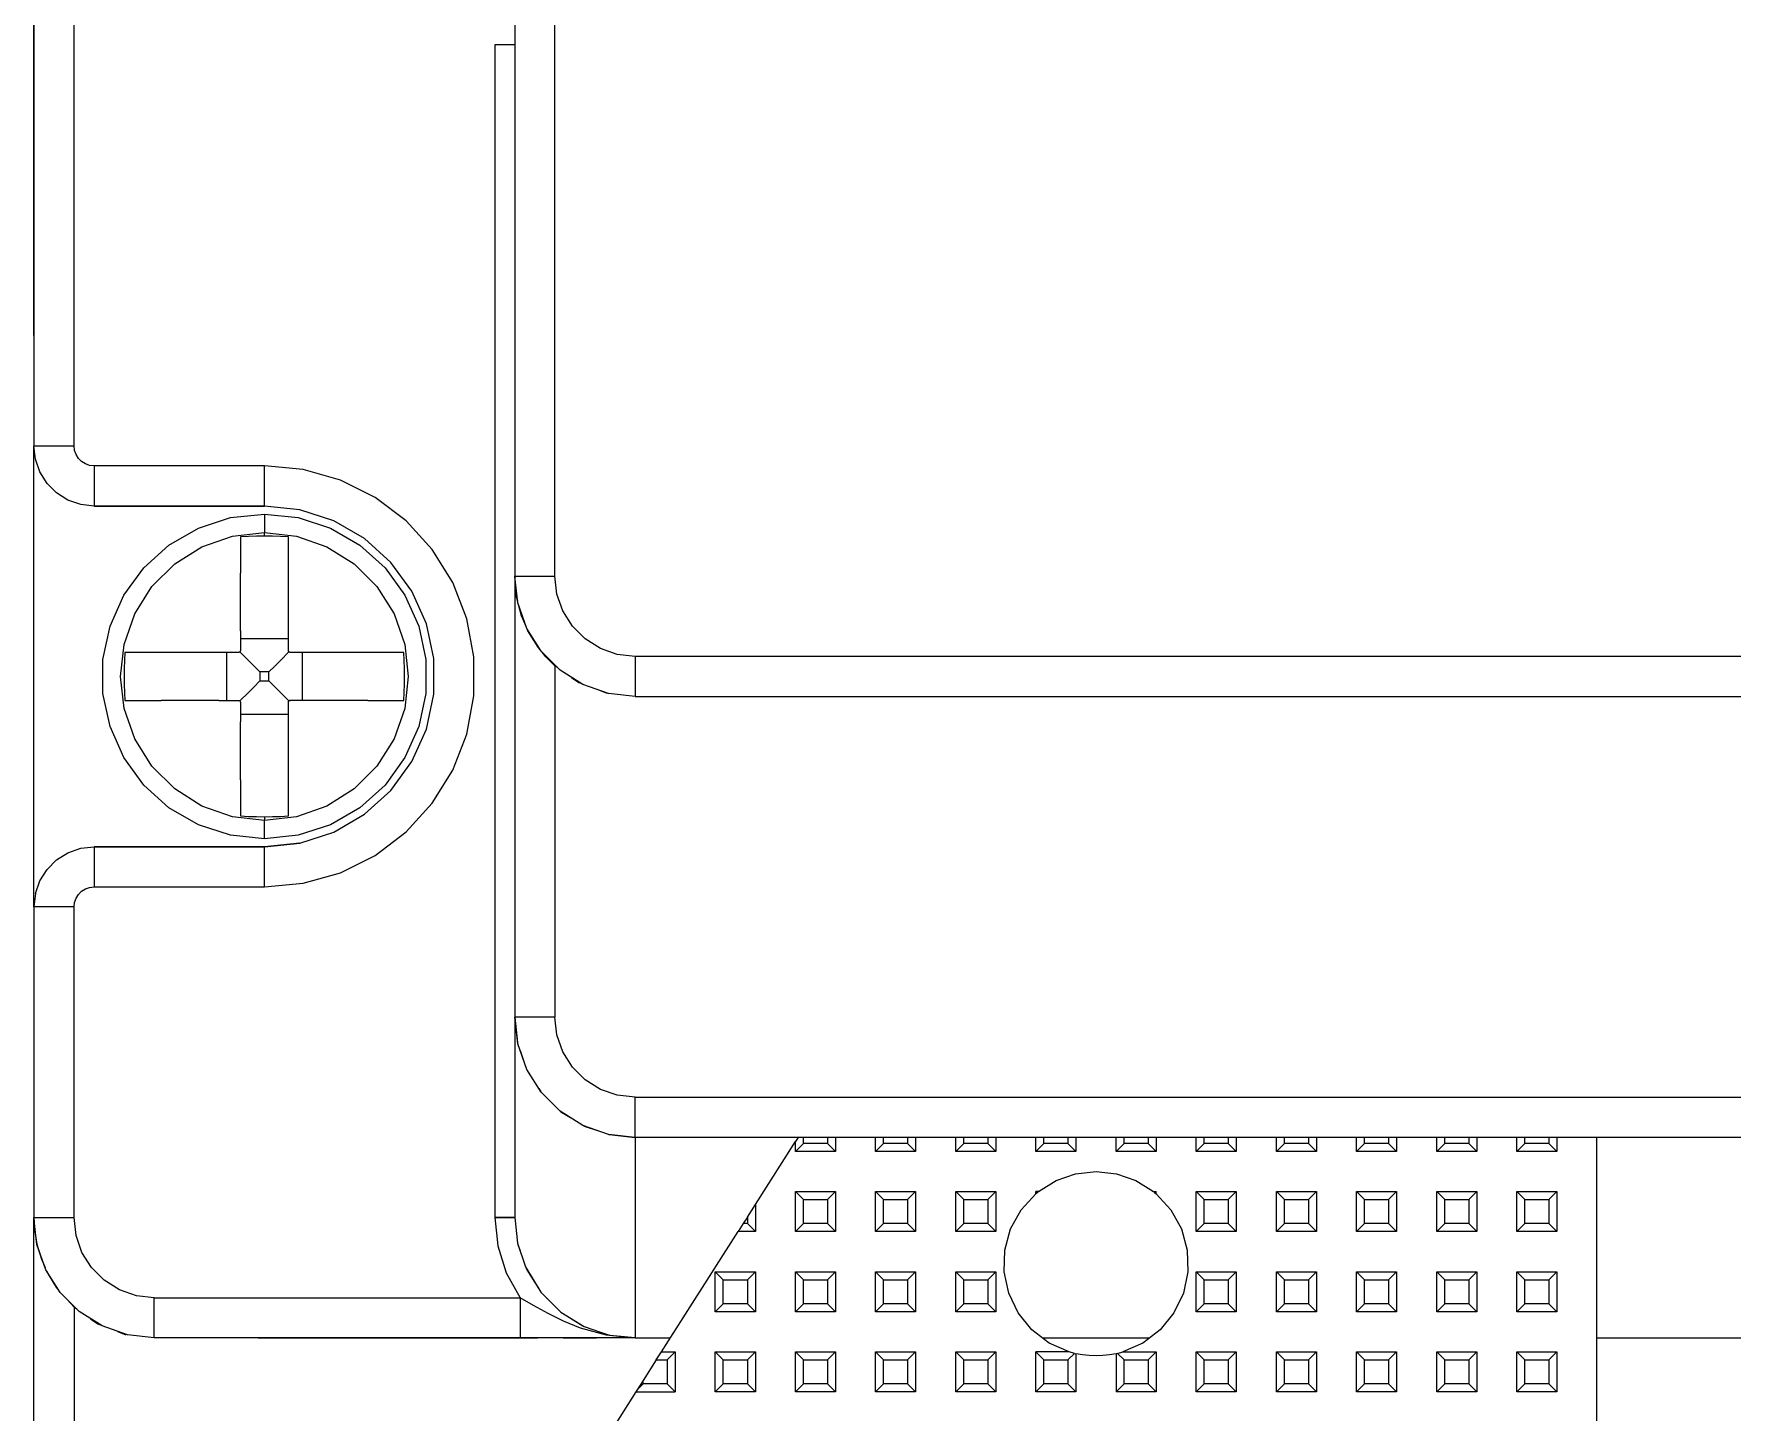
# Model space of a CAD drawing. Header units: millimetres. Extents: x 0 to 149, y 0 to 235.
# Drawn here: x 0 to 42.37, y 45.8 to 80.18 of the extents above; entities that cross this region are included whole.
import ezdxf

# ---------------------------------------------------------------- set-up
doc = ezdxf.new("R2010")
doc.units = ezdxf.units.MM

# ---------------------------------------------------------------- blocks, each defined once
blk = doc.blocks.new('CHINT_eff9f46a43ee547783ba41a7551f6a23_FACE_0')
at = {"color": 141, "linetype": 'Continuous', "true_color": 0x40d9ff}
for p, q in [((2, 68.4), (2, 68.4)), ((5.5, 68.4), (5.5, 68.4)), ((5.15, 65.284), (5.15, 66.727)), ((6.35, 65.284), (6.35, 66.727)), ((5.15, 65.096), (6.35, 65.096)), ((12.5, 65.007), (12.5, 65.025)), ((4.616, 64.75), (3.173, 64.75)), ((4.804, 64.75), (4.804, 63.55)), ((6.696, 64.75), (6.696, 63.55)), ((8.327, 64.75), (6.884, 64.75)), ((12.976, 64.438), (12.996, 64.438)), ((4.616, 63.55), (3.173, 63.55)), ((5.15, 63.204), (6.35, 63.204)), ((8.327, 63.55), (6.884, 63.55)), ((5.15, 61.573), (5.15, 63.016)), ((6.35, 61.573), (6.35, 63.016)), ((2, 59.9), (2, 59.9)), ((6.634, 59.993), (5.75, 59.9)), ((0.038, 58.734), (0, 58.4)), ((0, 58.4), (0, 50.65)), ((18, 50.977), (19, 52.546)), ((19.066, 52.65), (19, 52.546)), ((19, 52.3), (19, 52.546)), ((19.2, 52.5), (19.2, 52.65)), ((19.8, 52.65), (19.8, 52.5)), ((20, 52.65), (20, 52.3)), ((21, 52.3), (21, 52.65)), ((21.2, 52.5), (21.2, 52.65)), ((21.8, 52.65), (21.8, 52.5)), ((22, 52.65), (22, 52.3)), ((23, 52.3), (23, 52.65)), ((23.2, 52.5), (23.2, 52.65)), ((23.8, 52.65), (23.8, 52.5)), ((24, 52.65), (24, 52.3)), ((25, 52.3), (25, 52.65)), ((25.2, 52.5), (25.2, 52.65)), ((25.8, 52.65), (25.8, 52.5)), ((26, 52.65), (26, 52.3)), ((27, 52.3), (27, 52.65)), ((27.2, 52.5), (27.2, 52.65)), ((27.8, 52.65), (27.8, 52.5)), ((28, 52.65), (28, 52.3)), ((29, 52.3), (29, 52.65)), ((29.2, 52.5), (29.2, 52.65)), ((29.8, 52.65), (29.8, 52.5)), ((30, 52.65), (30, 52.3)), ((31, 52.3), (31, 52.65)), ((31.2, 52.5), (31.2, 52.65)), ((31.8, 52.65), (31.8, 52.5)), ((32, 52.65), (32, 52.3)), ((33, 52.3), (33, 52.65)), ((33.2, 52.5), (33.2, 52.65)), ((33.8, 52.65), (33.8, 52.5)), ((34, 52.65), (34, 52.3)), ((35, 52.3), (35, 52.65)), ((35.2, 52.5), (35.2, 52.65)), ((35.8, 52.65), (35.8, 52.5)), ((36, 52.65), (36, 52.3)), ((37, 52.3), (37, 52.65)), ((37.2, 52.5), (37.2, 52.65)), ((37.8, 52.65), (37.8, 52.5)), ((38, 52.65), (38, 52.3)), ((19.2, 52.5), (19, 52.3)), ((20, 52.3), (19, 52.3)), ((19.8, 52.5), (19.2, 52.5)), ((19.8, 52.5), (20, 52.3)), ((21.2, 52.5), (21, 52.3)), ((22, 52.3), (21, 52.3)), ((21.8, 52.5), (21.2, 52.5)), ((21.8, 52.5), (22, 52.3)), ((23.2, 52.5), (23, 52.3)), ((24, 52.3), (23, 52.3)), ((23.8, 52.5), (23.2, 52.5)), ((23.8, 52.5), (24, 52.3)), ((25.2, 52.5), (25, 52.3)), ((26, 52.3), (25, 52.3)), ((25.8, 52.5), (25.2, 52.5)), ((25.8, 52.5), (26, 52.3)), ((27.2, 52.5), (27, 52.3)), ((28, 52.3), (27, 52.3)), ((27.8, 52.5), (27.2, 52.5)), ((27.8, 52.5), (28, 52.3)), ((29.2, 52.5), (29, 52.3)), ((30, 52.3), (29, 52.3)), ((29.8, 52.5), (29.2, 52.5)), ((29.8, 52.5), (30, 52.3)), ((31.2, 52.5), (31, 52.3)), ((32, 52.3), (31, 52.3)), ((31.8, 52.5), (31.2, 52.5)), ((31.8, 52.5), (32, 52.3)), ((33.2, 52.5), (33, 52.3)), ((34, 52.3), (33, 52.3)), ((33.8, 52.5), (33.2, 52.5)), ((33.8, 52.5), (34, 52.3)), ((35.2, 52.5), (35, 52.3)), ((36, 52.3), (35, 52.3)), ((35.8, 52.5), (35.2, 52.5)), ((35.8, 52.5), (36, 52.3)), ((37.2, 52.5), (37, 52.3)), ((38, 52.3), (37, 52.3)), ((37.8, 52.5), (37.2, 52.5)), ((37.8, 52.5), (38, 52.3)), ((19.2, 51.1), (19, 51.3)), ((19, 51.3), (20, 51.3)), ((19, 50.3), (19, 51.3)), ((19.8, 51.1), (20, 51.3)), ((20, 51.3), (20, 50.3)), ((21.2, 51.1), (21, 51.3)), ((21, 51.3), (22, 51.3)), ((21, 50.3), (21, 51.3)), ((21.8, 51.1), (22, 51.3)), ((22, 51.3), (22, 50.3)), ((23.2, 51.1), (23, 51.3)), ((23, 51.3), (24, 51.3)), ((23, 50.3), (23, 51.3)), ((23.8, 51.1), (24, 51.3)), ((24, 51.3), (24, 50.3)), ((25.031, 51.269), (25, 51.3)), ((27.969, 51.269), (28, 51.3)), ((29.2, 51.1), (29, 51.3)), ((29, 51.3), (30, 51.3)), ((29, 50.3), (29, 51.3)), ((29.8, 51.1), (30, 51.3)), ((30, 51.3), (30, 50.3)), ((31.2, 51.1), (31, 51.3)), ((31, 51.3), (32, 51.3)), ((31, 50.3), (31, 51.3)), ((31.8, 51.1), (32, 51.3)), ((32, 51.3), (32, 50.3)), ((33.2, 51.1), (33, 51.3)), ((33, 51.3), (34, 51.3)), ((33, 50.3), (33, 51.3)), ((33.8, 51.1), (34, 51.3)), ((34, 51.3), (34, 50.3)), ((35.2, 51.1), (35, 51.3)), ((35, 51.3), (36, 51.3)), ((35, 50.3), (35, 51.3)), ((35.8, 51.1), (36, 51.3)), ((36, 51.3), (36, 50.3)), ((37.2, 51.1), (37, 51.3)), ((37, 51.3), (38, 51.3)), ((37, 50.3), (37, 51.3)), ((37.8, 51.1), (38, 51.3)), ((38, 51.3), (38, 50.3)), ((17.8, 50.663), (18, 50.977)), ((18, 50.977), (18, 50.3)), ((19.2, 51.1), (19.8, 51.1)), ((19.2, 50.5), (19.2, 51.1)), ((19.8, 51.1), (19.8, 50.5)), ((21.2, 51.1), (21.8, 51.1)), ((21.2, 50.5), (21.2, 51.1)), ((21.8, 51.1), (21.8, 50.5)), ((23.2, 51.1), (23.8, 51.1)), ((23.2, 50.5), (23.2, 51.1)), ((23.8, 51.1), (23.8, 50.5)), ((29.2, 51.1), (29.8, 51.1)), ((29.2, 50.5), (29.2, 51.1)), ((29.8, 51.1), (29.8, 50.5)), ((31.2, 51.1), (31.8, 51.1)), ((31.2, 50.5), (31.2, 51.1)), ((31.8, 51.1), (31.8, 50.5)), ((33.2, 51.1), (33.8, 51.1)), ((33.2, 50.5), (33.2, 51.1)), ((33.8, 51.1), (33.8, 50.5)), ((35.2, 51.1), (35.8, 51.1)), ((35.2, 50.5), (35.2, 51.1)), ((35.8, 51.1), (35.8, 50.5)), ((37.2, 51.1), (37.8, 51.1)), ((37.2, 50.5), (37.2, 51.1)), ((37.8, 51.1), (37.8, 50.5)), ((17.696, 50.5), (17.569, 50.3)), ((17.8, 50.663), (17.696, 50.5)), ((17.8, 50.5), (17.696, 50.5)), ((17.8, 50.663), (17.8, 50.5)), ((17.8, 50.5), (18, 50.3)), ((19.2, 50.5), (19, 50.3)), ((19.8, 50.5), (19.2, 50.5)), ((19.8, 50.5), (20, 50.3)), ((21.2, 50.5), (21, 50.3)), ((21.8, 50.5), (21.2, 50.5)), ((21.8, 50.5), (22, 50.3)), ((23.2, 50.5), (23, 50.3)), ((23.8, 50.5), (23.2, 50.5)), ((23.8, 50.5), (24, 50.3)), ((29.2, 50.5), (29, 50.3)), ((29.8, 50.5), (29.2, 50.5)), ((29.8, 50.5), (30, 50.3)), ((31.2, 50.5), (31, 50.3)), ((31.8, 50.5), (31.2, 50.5)), ((31.8, 50.5), (32, 50.3)), ((33.2, 50.5), (33, 50.3)), ((33.8, 50.5), (33.2, 50.5)), ((33.8, 50.5), (34, 50.3)), ((35.2, 50.5), (35, 50.3)), ((35.8, 50.5), (35.2, 50.5)), ((35.8, 50.5), (36, 50.3)), ((37.2, 50.5), (37, 50.3)), ((37.8, 50.5), (37.2, 50.5)), ((37.8, 50.5), (38, 50.3)), ((15.657, 47.3), (17.569, 50.3)), ((18, 50.3), (17.569, 50.3)), ((20, 50.3), (19, 50.3)), ((22, 50.3), (21, 50.3)), ((24, 50.3), (23, 50.3)), ((30, 50.3), (29, 50.3)), ((32, 50.3), (31, 50.3)), ((34, 50.3), (33, 50.3)), ((36, 50.3), (35, 50.3)), ((38, 50.3), (37, 50.3)), ((17.2, 49.1), (17, 49.3)), ((17, 49.3), (18, 49.3)), ((17, 48.3), (17, 49.3)), ((17.8, 49.1), (18, 49.3)), ((18, 49.3), (18, 48.3)), ((19.2, 49.1), (19, 49.3)), ((19, 49.3), (20, 49.3)), ((19, 48.3), (19, 49.3)), ((19.8, 49.1), (20, 49.3)), ((20, 49.3), (20, 48.3)), ((21.2, 49.1), (21, 49.3)), ((21, 49.3), (22, 49.3)), ((21, 48.3), (21, 49.3)), ((21.8, 49.1), (22, 49.3)), ((22, 49.3), (22, 48.3)), ((23.2, 49.1), (23, 49.3)), ((23, 49.3), (24, 49.3)), ((23, 48.3), (23, 49.3)), ((23.8, 49.1), (24, 49.3)), ((24, 49.3), (24, 48.3)), ((29.2, 49.1), (29, 49.3)), ((29, 49.3), (30, 49.3)), ((29, 48.3), (29, 49.3)), ((29.8, 49.1), (30, 49.3)), ((30, 49.3), (30, 48.3)), ((31.2, 49.1), (31, 49.3)), ((31, 49.3), (32, 49.3)), ((31, 48.3), (31, 49.3)), ((31.8, 49.1), (32, 49.3)), ((32, 49.3), (32, 48.3)), ((33.2, 49.1), (33, 49.3)), ((33, 49.3), (34, 49.3)), ((33, 48.3), (33, 49.3)), ((33.8, 49.1), (34, 49.3)), ((34, 49.3), (34, 48.3)), ((35.2, 49.1), (35, 49.3)), ((35, 49.3), (36, 49.3)), ((35, 48.3), (35, 49.3)), ((35.8, 49.1), (36, 49.3)), ((36, 49.3), (36, 48.3)), ((37.2, 49.1), (37, 49.3)), ((37, 49.3), (38, 49.3)), ((37, 48.3), (37, 49.3)), ((37.8, 49.1), (38, 49.3)), ((38, 49.3), (38, 48.3)), ((17.2, 49.1), (17.8, 49.1)), ((17.2, 48.5), (17.2, 49.1)), ((17.8, 49.1), (17.8, 48.5)), ((19.2, 49.1), (19.8, 49.1)), ((19.2, 48.5), (19.2, 49.1)), ((19.8, 49.1), (19.8, 48.5)), ((21.2, 49.1), (21.8, 49.1)), ((21.2, 48.5), (21.2, 49.1)), ((21.8, 49.1), (21.8, 48.5)), ((23.2, 49.1), (23.8, 49.1)), ((23.2, 48.5), (23.2, 49.1)), ((23.8, 49.1), (23.8, 48.5)), ((29.2, 49.1), (29.8, 49.1)), ((29.2, 48.5), (29.2, 49.1)), ((29.8, 49.1), (29.8, 48.5)), ((31.2, 49.1), (31.8, 49.1)), ((31.2, 48.5), (31.2, 49.1)), ((31.8, 49.1), (31.8, 48.5)), ((33.2, 49.1), (33.8, 49.1)), ((33.2, 48.5), (33.2, 49.1)), ((33.8, 49.1), (33.8, 48.5)), ((35.2, 49.1), (35.8, 49.1)), ((35.2, 48.5), (35.2, 49.1)), ((35.8, 49.1), (35.8, 48.5)), ((37.2, 49.1), (37.8, 49.1)), ((37.2, 48.5), (37.2, 49.1)), ((37.8, 49.1), (37.8, 48.5)), ((1, 48.414), (0.822, 48.612)), ((1.066, 48.368), (1, 48.414)), ((12.784, 48.65), (12.787, 48.65)), ((17.2, 48.5), (17, 48.3)), ((17.8, 48.5), (17.2, 48.5)), ((17.8, 48.5), (18, 48.3)), ((19.2, 48.5), (19, 48.3)), ((19.8, 48.5), (19.2, 48.5)), ((19.8, 48.5), (20, 48.3)), ((21.2, 48.5), (21, 48.3)), ((21.8, 48.5), (21.2, 48.5)), ((21.8, 48.5), (22, 48.3)), ((23.2, 48.5), (23, 48.3)), ((23.8, 48.5), (23.2, 48.5)), ((23.8, 48.5), (24, 48.3)), ((29.2, 48.5), (29, 48.3)), ((29.8, 48.5), (29.2, 48.5)), ((29.8, 48.5), (30, 48.3)), ((31.2, 48.5), (31, 48.3)), ((31.8, 48.5), (31.2, 48.5)), ((31.8, 48.5), (32, 48.3)), ((33.2, 48.5), (33, 48.3)), ((33.8, 48.5), (33.2, 48.5)), ((33.8, 48.5), (34, 48.3)), ((35.2, 48.5), (35, 48.3)), ((35.8, 48.5), (35.2, 48.5)), ((35.8, 48.5), (36, 48.3)), ((37.2, 48.5), (37, 48.3)), ((37.8, 48.5), (37.2, 48.5)), ((37.8, 48.5), (38, 48.3)), ((18, 48.3), (17, 48.3)), ((20, 48.3), (19, 48.3)), ((22, 48.3), (21, 48.3)), ((24, 48.3), (23, 48.3)), ((30, 48.3), (29, 48.3)), ((32, 48.3), (31, 48.3)), ((34, 48.3), (33, 48.3)), ((36, 48.3), (35, 48.3)), ((38, 48.3), (37, 48.3)), ((5.591, 47.65), (12.568, 47.65)), ((13.205, 47.65), (14.033, 47.65)), ((15, 47.65), (15.88, 47.65)), ((25.16, 47.65), (27.84, 47.65)), ((39, 47.65), (46.5, 47.65)), ((15.529, 47.1), (15.2, 46.583)), ((15.529, 47.1), (15.657, 47.3)), ((15.529, 47.1), (15.8, 47.1)), ((15.657, 47.3), (16, 47.3)), ((15.8, 47.1), (16, 47.3)), ((15.8, 47.1), (15.8, 46.5)), ((16, 47.3), (16, 46.3)), ((17.2, 47.1), (17, 47.3)), ((17, 47.3), (18, 47.3)), ((17, 46.3), (17, 47.3)), ((17.2, 47.1), (17.8, 47.1)), ((17.2, 46.5), (17.2, 47.1)), ((17.8, 47.1), (18, 47.3)), ((17.8, 47.1), (17.8, 46.5)), ((18, 47.3), (18, 46.3)), ((19.2, 47.1), (19, 47.3)), ((19, 47.3), (20, 47.3)), ((19, 46.3), (19, 47.3)), ((19.2, 47.1), (19.8, 47.1)), ((19.2, 46.5), (19.2, 47.1)), ((19.8, 47.1), (20, 47.3)), ((19.8, 47.1), (19.8, 46.5)), ((20, 47.3), (20, 46.3)), ((21.2, 47.1), (21, 47.3)), ((21, 47.3), (22, 47.3)), ((21, 46.3), (21, 47.3)), ((21.2, 47.1), (21.8, 47.1)), ((21.2, 46.5), (21.2, 47.1)), ((21.8, 47.1), (22, 47.3)), ((21.8, 47.1), (21.8, 46.5)), ((22, 47.3), (22, 46.3)), ((23.2, 47.1), (23, 47.3)), ((23, 47.3), (24, 47.3)), ((23, 46.3), (23, 47.3)), ((23.2, 47.1), (23.8, 47.1)), ((23.2, 46.5), (23.2, 47.1)), ((23.8, 47.1), (24, 47.3)), ((23.8, 47.1), (23.8, 46.5)), ((24, 47.3), (24, 46.3)), ((25.2, 47.1), (25, 47.3)), ((25, 46.3), (25, 47.3)), ((25.2, 46.5), (25.2, 47.1)), ((25.2, 47.1), (25.8, 47.1)), ((25.8, 47.1), (25.963, 47.263)), ((25.8, 47.1), (25.8, 46.5)), ((27.2, 47.1), (27.037, 47.263)), ((27.2, 46.5), (27.2, 47.1)), ((27.2, 47.1), (27.8, 47.1)), ((27.8, 47.1), (28, 47.3)), ((27.8, 47.1), (27.8, 46.5)), ((28, 47.3), (28, 46.3)), ((29.2, 47.1), (29, 47.3)), ((29, 47.3), (30, 47.3)), ((29, 46.3), (29, 47.3)), ((29.2, 47.1), (29.8, 47.1)), ((29.2, 46.5), (29.2, 47.1)), ((29.8, 47.1), (30, 47.3)), ((29.8, 47.1), (29.8, 46.5)), ((30, 47.3), (30, 46.3)), ((31.2, 47.1), (31, 47.3)), ((31, 47.3), (32, 47.3)), ((31, 46.3), (31, 47.3)), ((31.2, 47.1), (31.8, 47.1)), ((31.2, 46.5), (31.2, 47.1)), ((31.8, 47.1), (32, 47.3)), ((31.8, 47.1), (31.8, 46.5)), ((32, 47.3), (32, 46.3)), ((33.2, 47.1), (33, 47.3)), ((33, 47.3), (34, 47.3)), ((33, 46.3), (33, 47.3)), ((33.2, 47.1), (33.8, 47.1)), ((33.2, 46.5), (33.2, 47.1)), ((33.8, 47.1), (34, 47.3)), ((33.8, 47.1), (33.8, 46.5)), ((34, 47.3), (34, 46.3)), ((35.2, 47.1), (35, 47.3)), ((35, 47.3), (36, 47.3)), ((35, 46.3), (35, 47.3)), ((35.2, 47.1), (35.8, 47.1)), ((35.2, 46.5), (35.2, 47.1)), ((35.8, 47.1), (36, 47.3)), ((35.8, 47.1), (35.8, 46.5)), ((36, 47.3), (36, 46.3)), ((37.2, 47.1), (37, 47.3)), ((37, 47.3), (38, 47.3)), ((37, 46.3), (37, 47.3)), ((37.2, 47.1), (37.8, 47.1)), ((37.2, 46.5), (37.2, 47.1)), ((37.8, 47.1), (38, 47.3)), ((37.8, 47.1), (37.8, 46.5)), ((38, 47.3), (38, 46.3)), ((15.2, 46.583), (15.054, 46.354)), ((15.2, 46.5), (15.054, 46.354)), ((15.2, 46.5), (15.2, 46.583)), ((15.8, 46.5), (15.2, 46.5)), ((15.8, 46.5), (16, 46.3)), ((17.2, 46.5), (17, 46.3)), ((18, 46.3), (17, 46.3)), ((17.8, 46.5), (17.2, 46.5)), ((17.8, 46.5), (18, 46.3)), ((19.2, 46.5), (19, 46.3)), ((20, 46.3), (19, 46.3)), ((19.8, 46.5), (19.2, 46.5)), ((19.8, 46.5), (20, 46.3)), ((21.2, 46.5), (21, 46.3)), ((22, 46.3), (21, 46.3)), ((21.8, 46.5), (21.2, 46.5)), ((21.8, 46.5), (22, 46.3)), ((23.2, 46.5), (23, 46.3)), ((24, 46.3), (23, 46.3)), ((23.8, 46.5), (23.2, 46.5)), ((23.8, 46.5), (24, 46.3)), ((25.2, 46.5), (25, 46.3)), ((26, 46.3), (25, 46.3)), ((25.8, 46.5), (25.2, 46.5)), ((25.8, 46.5), (26, 46.3)), ((27.2, 46.5), (27, 46.3)), ((28, 46.3), (27, 46.3)), ((27.8, 46.5), (27.2, 46.5)), ((27.8, 46.5), (28, 46.3)), ((29.2, 46.5), (29, 46.3)), ((30, 46.3), (29, 46.3)), ((29.8, 46.5), (29.2, 46.5)), ((29.8, 46.5), (30, 46.3)), ((31.2, 46.5), (31, 46.3)), ((32, 46.3), (31, 46.3)), ((31.8, 46.5), (31.2, 46.5)), ((31.8, 46.5), (32, 46.3)), ((33.2, 46.5), (33, 46.3)), ((34, 46.3), (33, 46.3)), ((33.8, 46.5), (33.2, 46.5)), ((33.8, 46.5), (34, 46.3)), ((35.2, 46.5), (35, 46.3)), ((36, 46.3), (35, 46.3)), ((35.8, 46.5), (35.2, 46.5)), ((35.8, 46.5), (36, 46.3)), ((37.2, 46.5), (37, 46.3)), ((38, 46.3), (37, 46.3)), ((37.8, 46.5), (37.2, 46.5)), ((37.8, 46.5), (38, 46.3))]:
    blk.add_line(p, q, dxfattribs=at)
for points in [[(12, 168.65), (12, 66.65), (13, 66.65), (13, 160.65), (13, 168.65), (12, 168.65)], [(0, 165.4), (0, 69.9), (1, 69.9), (1, 82.642)], [(0, 72.65), (0, 162.65), (0, 162.65)], [(11.611, 79.9), (11.5, 79.9), (11.5, 50.65)], [(12, 79.9), (11.987, 79.9), (11.611, 79.9)], [(11.987, 79.9), (11.95, 79.9), (11.891, 79.9), (11.812, 79.9), (11.717, 79.9), (11.611, 79.9)], [(0.038, 58.734), (0, 58.4), (0, 69.9)], [(1.5, 68.4), (1.166, 68.438), (0.849, 68.549), (0.565, 68.727), (0.327, 68.965), (0.149, 69.249), (0.038, 69.566), (0, 69.9)], [(1.5, 69.4), (1.389, 69.413), (1.283, 69.45), (1.188, 69.509), (1.109, 69.588), (1.05, 69.683), (1.013, 69.789), (1, 69.9)], [(1.5, 68.4), (5.75, 68.4), (5.75, 69.4), (1.5, 69.4), (1.5, 68.4)], [(5.75, 58.9), (6.715, 58.989), (7.647, 59.254), (8.514, 59.686), (9.287, 60.27), (9.94, 60.986), (10.45, 61.81), (10.8, 62.713), (10.978, 63.666), (10.978, 64.634), (10.8, 65.587), (10.45, 66.49), (9.94, 67.314), (9.287, 68.03), (8.514, 68.614), (7.647, 69.046), (6.715, 69.311), (5.75, 69.4)], [(5.75, 68.4), (1.5, 68.4), (1.166, 68.438)], [(6.634, 59.993), (7.479, 60.267), (8.248, 60.712), (8.908, 61.306), (9.431, 62.025), (9.792, 62.837), (9.977, 63.706), (9.977, 64.594), (9.792, 65.463), (9.431, 66.275), (8.908, 66.994), (8.248, 67.588), (7.479, 68.033), (6.634, 68.307), (5.75, 68.4)], [(5.75, 60.1), (4.908, 60.189), (4.103, 60.45), (3.369, 60.873), (2.74, 61.44), (2.243, 62.125), (1.898, 62.898), (1.722, 63.727), (1.722, 64.573), (1.898, 65.402), (2.243, 66.175), (2.74, 66.86), (3.369, 67.427), (4.103, 67.85), (4.908, 68.111), (5.75, 68.2)], [(5.75, 68.2), (6.592, 68.111), (7.397, 67.85), (8.131, 67.427), (8.76, 66.86), (9.257, 66.175), (9.602, 65.402), (9.778, 64.573), (9.778, 63.727), (9.602, 62.898), (9.257, 62.125), (8.76, 61.44), (8.131, 60.873), (7.397, 60.45), (6.592, 60.189), (5.75, 60.1)], [(5.75, 68.2), (5.75, 68.18), (5.75, 68.121), (5.75, 68.025), (5.75, 67.896), (5.75, 67.741)], [(5.75, 60.559), (4.951, 60.649), (4.192, 60.914), (3.511, 61.342), (2.942, 61.911), (2.514, 62.592), (2.249, 63.351), (2.159, 64.15), (2.249, 64.949), (2.514, 65.708), (2.942, 66.389), (3.511, 66.958), (4.192, 67.386), (4.951, 67.651), (5.75, 67.741)], [(5.75, 67.65), (5.55, 67.648), (5.35, 67.642), (5.15, 67.632), (5.15, 66.727)], [(5.75, 67.741), (6.549, 67.651), (7.308, 67.386), (7.989, 66.958), (8.558, 66.389), (8.986, 65.708), (9.251, 64.949), (9.341, 64.15), (9.251, 63.351), (8.986, 62.592), (8.558, 61.911), (7.989, 61.342), (7.308, 60.914), (6.549, 60.649), (5.75, 60.559)], [(5.75, 67.65), (5.75, 67.681), (5.75, 67.711), (5.75, 67.741)], [(6.35, 66.727), (6.35, 67.632), (6.15, 67.642), (5.95, 67.648), (5.75, 67.65)], [(5.15, 65.284), (5.15, 65.773), (5.15, 66.255), (5.15, 66.727)], [(6.35, 65.284), (6.35, 65.773), (6.35, 66.255), (6.35, 66.727)], [(12.07, 66.025), (12.044, 66.127), (12, 66.65), (12, 55.65)], [(15, 63.65), (14.332, 63.725), (13.698, 63.947), (13.13, 64.305), (12.655, 64.78), (12.297, 65.348), (12.075, 65.982), (12, 66.65)], [(15, 64.65), (14.555, 64.7), (14.132, 64.848), (13.753, 65.086), (13.436, 65.403), (13.198, 65.782), (13.05, 66.205), (13, 66.65)], [(12.28, 65.398), (12.165, 65.664), (12.1, 65.91)], [(5.15, 65.284), (5.15, 65.038), (5.15, 64.79), (5.149, 64.781), (5.146, 64.772), (5.14, 64.764), (5.133, 64.758), (5.126, 64.753), (5.118, 64.751), (5.11, 64.75), (4.862, 64.75), (4.616, 64.75)], [(6.39, 64.75), (6.382, 64.751), (6.374, 64.753), (6.367, 64.758), (6.36, 64.764), (6.354, 64.772), (6.351, 64.781), (6.35, 64.79), (6.35, 65.038), (6.35, 65.284)], [(12.638, 64.807), (12.578, 64.879), (12.327, 65.288), (12.31, 65.328)], [(3.173, 64.75), (2.268, 64.75), (2.252, 64.35), (2.252, 63.95), (2.268, 63.55), (3.173, 63.55)], [(4.616, 64.75), (4.127, 64.75), (3.645, 64.75), (3.173, 64.75)], [(5.119, 64.751), (5.121, 64.751), (5.122, 64.752)], [(5.128, 64.755), (5.13, 64.755), (5.132, 64.757)], [(5.136, 64.76), (5.138, 64.762), (5.14, 64.763)], [(5.639, 64.261), (5.492, 64.408), (5.35, 64.55), (5.138, 64.762)], [(5.141, 64.764), (5.142, 64.766), (5.145, 64.77), (5.145, 64.771)], [(5.148, 64.777), (5.149, 64.779), (5.149, 64.78)], [(5.861, 64.261), (6.008, 64.408), (6.15, 64.55), (6.362, 64.762)], [(6.352, 64.777), (6.351, 64.779), (6.351, 64.78)], [(6.358, 64.767), (6.355, 64.77), (6.355, 64.771)], [(6.364, 64.76), (6.362, 64.762), (6.361, 64.763)], [(6.372, 64.755), (6.369, 64.756), (6.368, 64.757)], [(6.381, 64.751), (6.377, 64.752), (6.376, 64.753)], [(6.39, 64.75), (6.384, 64.751), (6.383, 64.751)], [(6.884, 64.75), (6.638, 64.75), (6.39, 64.75)], [(8.327, 64.75), (7.855, 64.75), (7.373, 64.75), (6.884, 64.75)], [(8.327, 63.55), (9.232, 63.55), (9.248, 63.95), (9.248, 64.35), (9.232, 64.75), (8.327, 64.75)], [(13.066, 64.368), (13, 64.414), (13, 55.65), (12, 55.65), (12, 50.65), (11.987, 50.65), (11.5, 50.65)], [(13, 64.414), (12.776, 64.636), (12.681, 64.753)], [(15, 63.65), (134, 63.65), (134, 64.65), (15, 64.65), (15, 63.65)], [(5.639, 64.039), (5.492, 63.892), (5.35, 63.75), (5.138, 63.538)], [(5.639, 64.039), (5.861, 64.039), (5.861, 64.261), (5.639, 64.261), (5.639, 64.039)], [(5.861, 64.039), (6.008, 63.892), (6.15, 63.75), (6.362, 63.538)], [(13.414, 64.126), (13.597, 63.998), (13.648, 63.979)], [(14.086, 63.812), (14.277, 63.738), (14.304, 63.735)], [(4.616, 63.55), (4.127, 63.55), (3.645, 63.55), (3.173, 63.55)], [(4.616, 63.55), (4.862, 63.55), (5.11, 63.55), (5.118, 63.549), (5.126, 63.547), (5.133, 63.542), (5.14, 63.536), (5.146, 63.528), (5.149, 63.519), (5.15, 63.51), (5.15, 63.262), (5.15, 63.016)], [(5.119, 63.549), (5.121, 63.549), (5.122, 63.548)], [(5.128, 63.545), (5.13, 63.545), (5.132, 63.543)], [(5.136, 63.54), (5.138, 63.538), (5.14, 63.537)], [(5.141, 63.536), (5.142, 63.534), (5.145, 63.53), (5.145, 63.529)], [(5.148, 63.523), (5.149, 63.521), (5.149, 63.52)], [(6.35, 63.016), (6.35, 63.262), (6.35, 63.51), (6.351, 63.519), (6.354, 63.528), (6.36, 63.536), (6.367, 63.542), (6.374, 63.547), (6.382, 63.549), (6.39, 63.55)], [(6.352, 63.523), (6.351, 63.521), (6.351, 63.52)], [(6.358, 63.533), (6.355, 63.53), (6.355, 63.529)], [(6.361, 63.537), (6.362, 63.538), (6.364, 63.54)], [(6.372, 63.545), (6.369, 63.544), (6.368, 63.543)], [(6.381, 63.549), (6.377, 63.548), (6.376, 63.547)], [(6.39, 63.55), (6.384, 63.549), (6.383, 63.549)], [(6.884, 63.55), (6.638, 63.55), (6.39, 63.55)], [(8.327, 63.55), (7.855, 63.55), (7.373, 63.55), (6.884, 63.55)], [(5.15, 61.573), (5.15, 62.045), (5.15, 62.527), (5.15, 63.016)], [(6.35, 61.573), (6.35, 62.045), (6.35, 62.527), (6.35, 63.016)], [(5.15, 61.573), (5.15, 60.668), (5.35, 60.658), (5.55, 60.652), (5.75, 60.65)], [(5.75, 60.65), (5.95, 60.652), (6.15, 60.658), (6.35, 60.668), (6.35, 61.573)], [(5.75, 60.65), (5.75, 60.619), (5.75, 60.589), (5.75, 60.559)], [(5.75, 60.1), (5.75, 60.12), (5.75, 60.179), (5.75, 60.275), (5.75, 60.404), (5.75, 60.559)], [(0.038, 58.734), (0.149, 59.051), (0.327, 59.335), (0.565, 59.573), (0.849, 59.751), (1.166, 59.862), (1.5, 59.9)], [(1.5, 59.9), (5.75, 59.9), (6.634, 59.993)], [(5.75, 59.9), (1.5, 59.9), (1.5, 58.9), (5.75, 58.9), (5.75, 59.9)], [(1, 58.4), (1.013, 58.511), (1.05, 58.617), (1.109, 58.712), (1.188, 58.791), (1.283, 58.85), (1.389, 58.887), (1.5, 58.9)], [(0, 50.65), (1, 50.65), (1, 58.4), (0, 58.4)], [(15, 52.65), (14.332, 52.725), (13.698, 52.947), (13.13, 53.305), (12.655, 53.78), (12.297, 54.348), (12.075, 54.982), (12, 55.65)], [(12, 55.65), (12.068, 55.014), (12.074, 54.997)], [(15, 53.65), (14.555, 53.7), (14.132, 53.848), (13.753, 54.086), (13.436, 54.403), (13.198, 54.782), (13.05, 55.205), (13, 55.65)], [(12.132, 54.821), (12.264, 54.419), (12.283, 54.389)], [(12.599, 53.869), (12.646, 53.79), (12.651, 53.785)], [(134, 52.65), (15, 52.65), (15, 53.65), (134, 53.65), (134, 52.65)], [(13.14, 53.298), (13.148, 53.29), (13.384, 53.145)], [(13.713, 52.942), (13.727, 52.933), (14.084, 52.812)], [(14.344, 52.724), (14.354, 52.72), (15, 52.65), (15, 47.65)], [(38, 23.3), (39, 24.3), (39, 52.65)], [(25.068, 51.3), (25.504, 51.573), (25.989, 51.743), (26.5, 51.8), (27.011, 51.743), (27.496, 51.573), (27.932, 51.3)], [(25.031, 51.269), (25.068, 51.3), (25, 51.3)], [(25.031, 51.269), (25, 51.244), (25, 51.3)], [(27.969, 51.269), (27.932, 51.3), (28, 51.3)], [(27.969, 51.269), (28, 51.244), (28, 51.3)], [(25.829, 47.3), (25.331, 47.519), (24.898, 47.85), (24.555, 48.272), (24.321, 48.764), (24.209, 49.296), (24.225, 49.841), (24.369, 50.366), (24.632, 50.842), (25, 51.244)], [(28, 51.244), (28.368, 50.842), (28.631, 50.366), (28.775, 49.841), (28.791, 49.296), (28.679, 48.764), (28.445, 48.272), (28.102, 47.85), (27.669, 47.519), (27.171, 47.3)], [(1, 48.414), (1, 22.65), (0, 22.65), (0, 50.65)], [(0, 50.65), (0.019, 50.304), (0.072, 49.985), (0.185, 49.609), (0.276, 49.408)], [(3, 47.65), (2.332, 47.725), (1.698, 47.947), (1.13, 48.305), (0.655, 48.78), (0.297, 49.348), (0.075, 49.982), (0, 50.65)], [(3, 48.65), (2.555, 48.7), (2.132, 48.848), (1.753, 49.086), (1.436, 49.403), (1.198, 49.782), (1.05, 50.205), (1, 50.65)], [(11.5, 50.65), (11.611, 50.65), (11.717, 50.65), (11.812, 50.65), (11.891, 50.65), (11.95, 50.65), (11.987, 50.65)], [(11.5, 50.65), (11.572, 49.945), (11.784, 49.269), (12.128, 48.65)], [(12, 50.65), (12.068, 50.014), (12.264, 49.419), (12.646, 48.79), (13.148, 48.29), (13.727, 47.933), (14.354, 47.72), (15, 47.65)], [(12.074, 49.997), (12.075, 49.982), (12.132, 49.821)], [(0.319, 49.313), (0.353, 49.238), (0.564, 48.899), (0.615, 48.842)], [(12.283, 49.389), (12.297, 49.348), (12.599, 48.869)], [(12.651, 48.785), (12.655, 48.78), (13.13, 48.305), (13.14, 48.298)], [(12.128, 48.65), (12.128, 47.65), (3, 47.65), (3, 48.65), (12.128, 48.65)], [(15, 47.65), (14.284, 47.716), (13.635, 47.892), (13.215, 48.063), (12.827, 48.255), (12.468, 48.455), (12.128, 48.65)], [(1.414, 48.126), (1.597, 47.998), (1.648, 47.979)], [(13.384, 48.145), (13.698, 47.947), (13.713, 47.942)], [(2.086, 47.812), (2.277, 47.738), (2.304, 47.735)], [(15, 47.65), (14.169, 47.65), (13.326, 47.65), (12.734, 47.65), (12.128, 47.65)], [(14.084, 47.812), (14.332, 47.725), (14.344, 47.724)], [(25.963, 47.263), (25.829, 47.3), (25, 47.3)], [(25.963, 47.263), (26, 47.255), (26, 46.3)], [(27, 47.255), (26.835, 47.225), (26.668, 47.206), (26.5, 47.2), (26.332, 47.206), (26.165, 47.225), (26, 47.255)], [(27.037, 47.263), (27, 47.255), (27, 46.3)], [(27.037, 47.263), (27.171, 47.3), (28, 47.3)], [(15.02, 46.3), (14.157, 44.946), (14.071, 44.778), (14.018, 44.596), (14, 44.408), (14, 24.3), (15, 23.3)], [(15.054, 46.354), (15.02, 46.3), (16, 46.3)]]:
    blk.add_lwpolyline(points, dxfattribs=at)
blk = doc.blocks.new('CHINT_eff9f46a43ee547783ba41a7551f6a23')
at = {"color": 141, "true_color": 0x40d9ff}
blk.add_blockref('CHINT_eff9f46a43ee547783ba41a7551f6a23_FACE_0', (0, 0), dxfattribs=at)

msp = doc.modelspace()

# ---------------------------------------------------------------- block references
at = {"color": 141, "true_color": 0x40d9ff}
msp.add_blockref('CHINT_eff9f46a43ee547783ba41a7551f6a23', (0, 0), dxfattribs=at)

doc.saveas('drawing.dxf')
